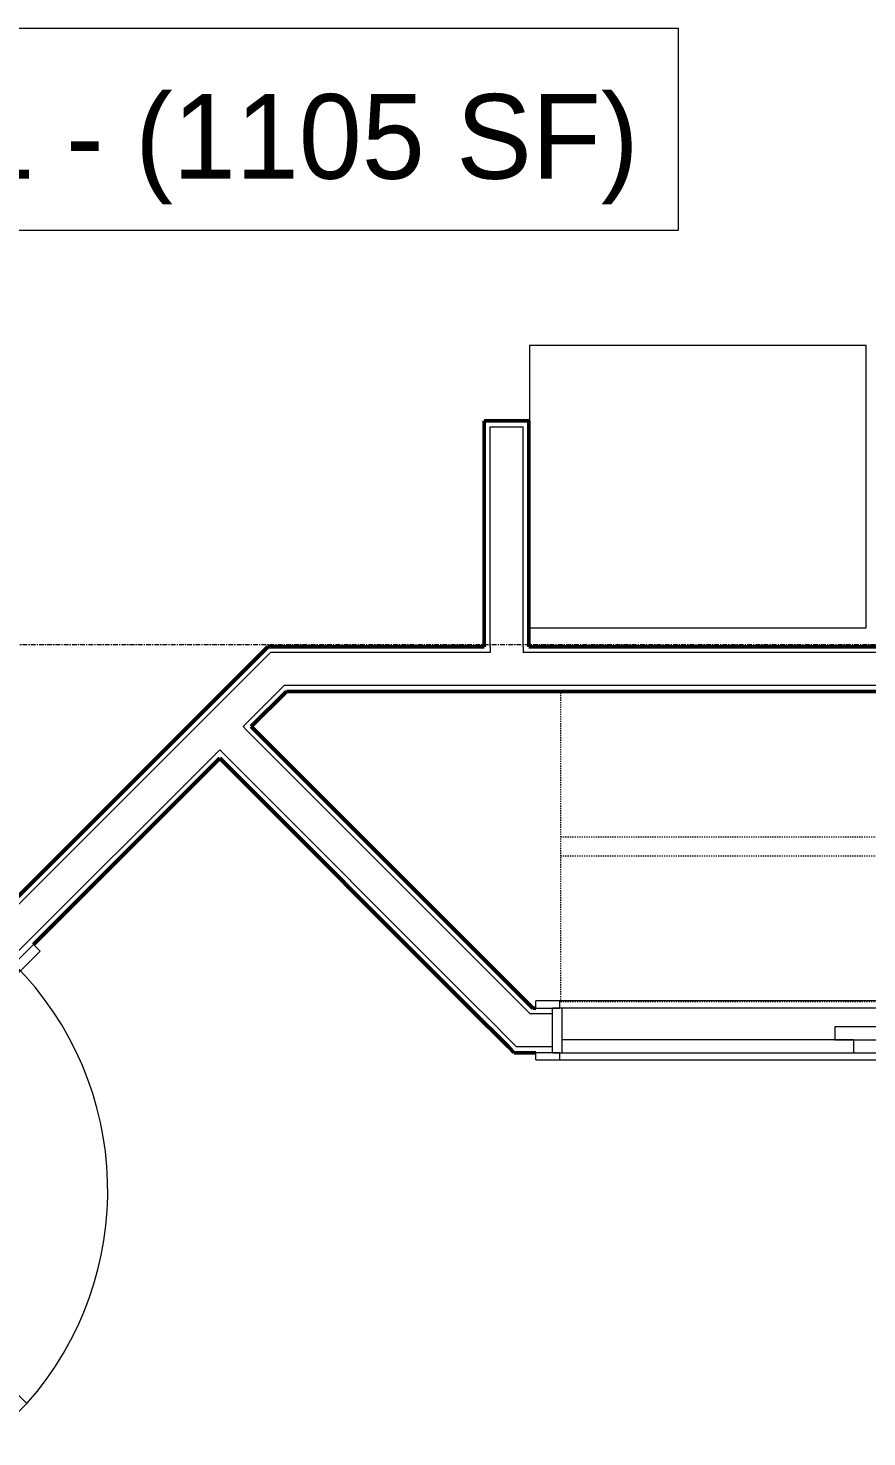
# Model space of a CAD drawing. Header units: inches. Extents: x -4218 to -1830, y 9767 to 12426.
# Drawn here: x -2329.7 to -2240.6, y 11763 to 11912.7 of the extents above; entities that cross this region are included whole.
import ezdxf

# ---------------------------------------------------------------- set-up
doc = ezdxf.new("R2010")
doc.units = ezdxf.units.IN
doc.header["$MEASUREMENT"] = 0
doc.linetypes.add('Dash', pattern=[0.25, 0.125, -0.125])
doc.linetypes.add('Grid Line 1_2_', pattern=[0.875, 0.5, -0.125, 0.125, -0.125])
for name, color, linetype, lineweight in [('0-1', 7, 'Continuous', 5), ('0-2', 10, 'Continuous', 9), ('A-AREA-IDEN', 2, 'Continuous', 9), ('A-DOOR-1', 10, 'Continuous', 9), ('A-DOOR-2', 50, 'Continuous', 20), ('A-DOOR-FRAM-1', 10, 'Continuous', 9), ('A-WALL-1', 7, 'Continuous', 50), ('A-WALL-2', 250, 'Continuous', 13), ('A-WALL-5', 253, 'Continuous', 9), ('Q-CASE-HDLN-1', 10, 'Dash', 9), ('Q-CASE-HDLN-2', 252, 'Dash', 9), ('Q-SPCQ-1', 10, 'Continuous', 9), ('S-GRID-1', 1, 'Grid Line 1_2_', 9)]:
    doc.layers.add(name, color=color, linetype=linetype, lineweight=lineweight)
doc.styles.add('Century Gothic', font='ufonts.com_century-gothic.ttf', dxfattribs={"height": 9})

# ---------------------------------------------------------------- blocks, each defined once
blk = doc.blocks.new('SWING - SINGLE - FLUSH - 2-10 x 6-8 - PRIVACY-3199407-BACKGROUND - RCP - 1ST FLOOR')
at = {"layer": 'A-DOOR-1'}
blk.add_arc((17, 2.37), 34.07, 93.3657, 180, dxfattribs=at)
at = {"layer": 'A-DOOR-2'}
for p, q in [((15, 2.37), (15, 36.38)), ((17, 36.38), (15, 36.38)), ((17, 2.37), (17, 36.38)), ((17, 2.37), (15, 2.37))]:
    blk.add_line(p, q, dxfattribs=at)
at = {"layer": 'A-DOOR-FRAM-1'}
for p, q in [((-17, 3.37), (-20, 3.37)), ((-20, 2.37), (-20, 3.37)), ((17, 3.37), (-17, 3.37)), ((-17, 2.37), (-17, 3.37)), ((20, 3.37), (17, 3.37)), ((17, 2.37), (17, 3.37)), ((20, 2.37), (20, 3.37)), ((-20, 2.37), (-17, 2.37)), ((-17, 2.37), (17, 2.37)), ((17, 2.37), (20, 2.37)), ((-17, -2.38), (-20, -2.38)), ((-20, -2.38), (-20, -3.38)), ((17, -2.38), (-17, -2.38)), ((-17, -2.38), (-17, -3.38)), ((20, -2.38), (17, -2.38)), ((17, -2.38), (17, -3.38)), ((20, -2.38), (20, -3.38)), ((-20, -3.38), (-17, -3.38)), ((-17, -3.38), (17, -3.38)), ((17, -3.38), (20, -3.38))]:
    blk.add_line(p, q, dxfattribs=at)
blk = doc.blocks.new('OD_CW_Closet - OD_CW_Closet-3121574-BACKGROUND - RCP - 1ST FLOOR')
at = {"layer": 'Q-CASE-HDLN-1'}
for p, q in [((1.24, 9), (61.74, 9)), ((64.24, 9), (67.74, 9)), ((70.24, 9), (130.59, 9)), ((130.59, 9), (130.59, -24)), ((0.74, -24), (0.74, 8.9)), ((0.74, -6.5), (130.59, -6.5)), ((0.74, -8.5), (130.59, -8.5))]:
    blk.add_line(p, q, dxfattribs=at)
at = {"layer": 'Q-CASE-HDLN-2'}
blk.add_line((130.59, -24), (0.74, -24), dxfattribs=at)
blk = doc.blocks.new('SLIDING - FLUSH - 5-0 x 6-8-V6-BACKGROUND - RCP - 1ST FLOOR')
at = {"layer": 'A-DOOR-1'}
for p, q in [((-32.75, 2.5), (-32.75, 3.25)), ((-30.25, 3.25), (-32.75, 3.25)), ((30.25, 3.25), (-30.25, 3.25)), ((-30.25, 3.25), (-30.25, 2.5)), ((30.25, 2.5), (30.25, 3.25)), ((30.25, 3.25), (32.75, 3.25)), ((32.75, 3.25), (32.75, 2.5)), ((-32.75, 2.5), (-30.25, 2.5)), ((32.75, 2.5), (30.25, 2.5)), ((30, 0.5), (-1, 0.5)), ((-1, 0.5), (-1, -0.88)), ((30, 0.5), (30, -0.88)), ((1, -0.88), (-30, -0.88)), ((-30, -0.88), (-30, -2.25)), ((-1, -0.88), (30, -0.88)), ((1, -0.88), (1, -2.25)), ((-32.75, -3), (-32.75, -2.25)), ((-30.25, -2.25), (-32.75, -2.25)), ((-30.25, -2.25), (-30.25, -3)), ((-30, -2.25), (1, -2.25)), ((30.25, -2.25), (32.75, -2.25)), ((30.25, -3), (30.25, -2.25)), ((32.75, -2.25), (32.75, -3)), ((-32.75, -3), (-30.25, -3)), ((-30.25, -3), (30.25, -3)), ((32.75, -3), (30.25, -3))]:
    blk.add_line(p, q, dxfattribs=at)
at = {"layer": 'A-DOOR-FRAM-1'}
for p, q in [((-31, -2.25), (-31, 2.5)), ((-30, 2.5), (-31, 2.5)), ((30, 2.5), (-30, 2.5)), ((-30, 2.5), (-30, -2.25)), ((30, -2.25), (30, 2.5)), ((30, 2.5), (31, 2.5)), ((31, 2.5), (31, -2.25)), ((-31, -2.25), (-30, -2.25)), ((1, -2.25), (30, -2.25)), ((31, -2.25), (30, -2.25))]:
    blk.add_line(p, q, dxfattribs=at)
blk = doc.blocks.new('RefrigeratorADA_-_Side-by-Side_6047 - 36_ X 30_-2821089-BACKGROUND - RCP - 1ST FLOOR')
at = {"layer": 'Q-SPCQ-1'}
for p, q in [((17.87, 14.42), (-17.88, 14.42)), ((-17.88, 14.42), (-17.88, -15.58)), ((17.87, -15.58), (17.87, 14.42)), ((-17.88, -15.58), (17.87, -15.58))]:
    blk.add_line(p, q, dxfattribs=at)
blk = doc.blocks.new('CTR - 1st Phase - Unit Layouts_rvt-1-BACKGROUND - RCP - 1ST FLOOR')
at = {"layer": 'A-WALL-1'}
for p, q in [((-2281.26, 11846.98), (-2281.26, 11870.98)), ((-2281.26, 11870.98), (-2280.64, 11870.98)), ((-2280.64, 11870.98), (-2277.14, 11870.98)), ((-2277.14, 11870.98), (-2276.51, 11870.98)), ((-2276.51, 11870.98), (-2276.51, 11846.98)), ((-2309, 11842.23), (-2304.88, 11846.35)), ((-2304.88, 11846.35), (-2304.25, 11846.98)), ((-2304.25, 11846.98), (-2281.26, 11846.98)), ((-2276.51, 11846.98), (-2104.78, 11846.98)), ((-2332.54, 11818.69), (-2309, 11842.23)), ((-2302.28, 11842.23), (-2306.02, 11838.49)), ((-2138.37, 11842.23), (-2302.28, 11842.23)), ((-2306.02, 11838.49), (-2276.11, 11808.58)), ((-2309.38, 11835.13), (-2329.18, 11815.33)), ((-2282.82, 11808.58), (-2309.38, 11835.13)), ((-2278.7, 11804.45), (-2282.82, 11808.58)), ((-2276.11, 11808.58), (-2275.77, 11808.58)), ((-2278.07, 11803.83), (-2278.7, 11804.45)), ((-2275.77, 11803.83), (-2278.07, 11803.83))]:
    blk.add_line(p, q, dxfattribs=at)
at = {"layer": 'A-WALL-2'}
for p, q in [((-2280.64, 11870.35), (-2277.14, 11870.35)), ((-2280.64, 11846.98), (-2280.64, 11870.35)), ((-2277.14, 11846.98), (-2277.14, 11870.35)), ((-2303.99, 11846.35), (-2307.49, 11842.85)), ((-2280.64, 11846.35), (-2303.99, 11846.35)), ((-2280.64, 11846.98), (-2280.64, 11846.35)), ((-2277.14, 11846.98), (-2277.14, 11846.35)), ((-2105.4, 11846.35), (-2277.14, 11846.35)), ((-2334.22, 11816.13), (-2308.12, 11842.23)), ((-2307.49, 11842.85), (-2308.12, 11842.23)), ((-2306.9, 11838.49), (-2303.17, 11842.23)), ((-2302.54, 11842.85), (-2303.17, 11842.23)), ((-2137.75, 11842.85), (-2302.54, 11842.85)), ((-2306.46, 11838.05), (-2306.9, 11838.49)), ((-2276.99, 11808.58), (-2306.46, 11838.05)), ((-2331.74, 11813.66), (-2309.38, 11836.02)), ((-2308.94, 11835.58), (-2309.38, 11836.02)), ((-2281.94, 11808.58), (-2308.94, 11835.58)), ((-2281.94, 11808.58), (-2281.32, 11807.95)), ((-2276.99, 11808.58), (-2276.37, 11807.95)), ((-2281.32, 11807.95), (-2277.82, 11804.45)), ((-2274.02, 11807.95), (-2276.37, 11807.95)), ((-2274.02, 11804.45), (-2277.82, 11804.45))]:
    blk.add_line(p, q, dxfattribs=at)
at = {"layer": 'A-WALL-5'}
blk.add_line((-2274.02, 11803.83), (-2274.02, 11808.58), dxfattribs=at)
at = {"layer": '0-2'}
for name, p, rotation in [('RefrigeratorADA_-_Side-by-Side_6047 - 36_ X 30_-2821089-BACKGROUND - RCP - 1ST FLOOR', (-2258.57, 11863.4), 180), ('OD_CW_Closet - OD_CW_Closet-3121574-BACKGROUND - RCP - 1ST FLOOR', (-2142.54, 11818.23), 180), ('SWING - SINGLE - FLUSH - 2-10 x 6-8 - PRIVACY-3199407-BACKGROUND - RCP - 1ST FLOOR', (-2345, 11802.87), 224.9999999999984)]:
    blk.add_blockref(name, p, dxfattribs=dict(at, rotation=rotation))
blk.add_blockref('SLIDING - FLUSH - 5-0 x 6-8-V6-BACKGROUND - RCP - 1ST FLOOR', (-2243.02, 11806.08), dxfattribs=at)

msp = doc.modelspace()

# ---------------------------------------------------------------- linework, layer by layer
at = {"layer": 'A-AREA-IDEN', "flags": 128}
msp.add_lwpolyline([(-2352.14, 11912.72), (-2260.65, 11912.72), (-2260.65, 11891.23), (-2352.14, 11891.23)], close=True, dxfattribs=at)
at = {"layer": 'S-GRID-1'}
msp.add_line((-1830.2, 11847.19), (-4168.71, 11847.19), dxfattribs=at)

# ---------------------------------------------------------------- block references
at = {"layer": '0-1'}
msp.add_blockref('CTR - 1st Phase - Unit Layouts_rvt-1-BACKGROUND - RCP - 1ST FLOOR', (0, 0), dxfattribs=at)

# ---------------------------------------------------------------- texts
at = {"layer": 'A-AREA-IDEN', "insert": (-2349.14, 11905.72), "char_height": 9, "width": 103.323, "attachment_point": 1, "style": 'Century Gothic'}
msp.add_mtext('131 - (1105 SF)', dxfattribs=at)

doc.saveas('drawing.dxf')
